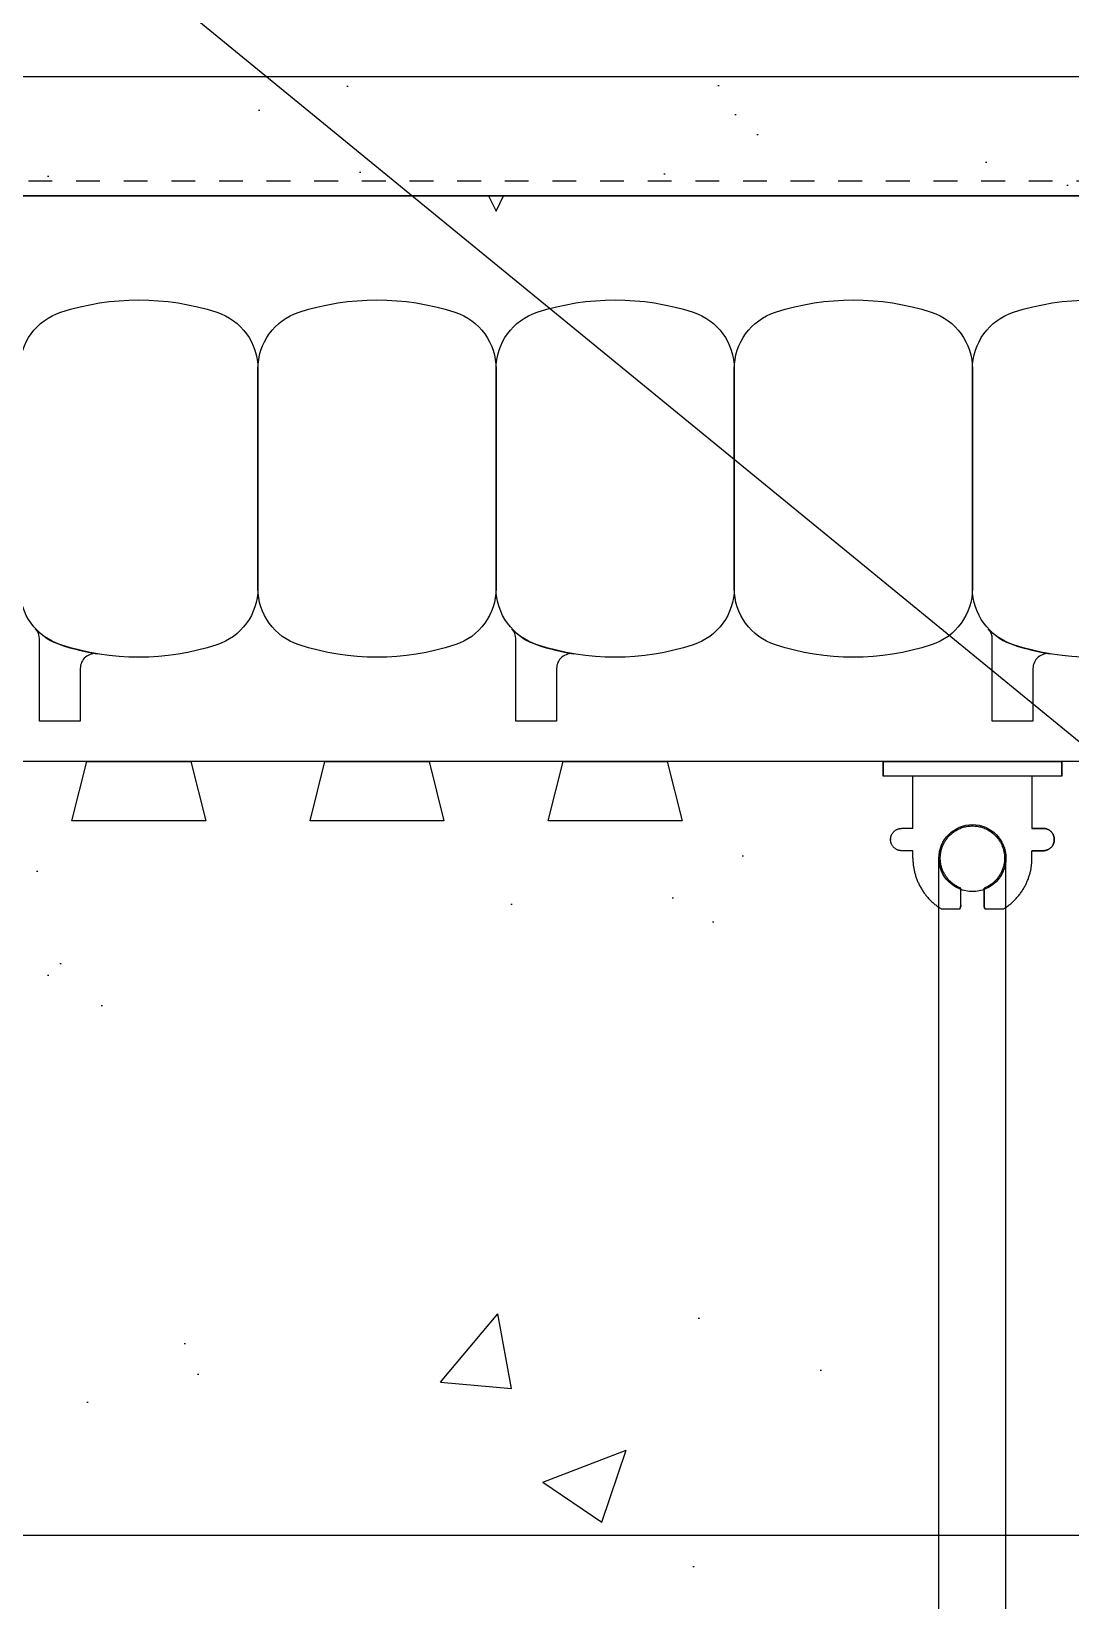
# Model space of a CAD drawing. Header units: inches. Extents: x 2872 to 2928.1, y 452.5 to 518.4.
# Drawn here: x 2899.05 to 2903.41, y 503.17 to 509.76 of the extents above; entities that cross this region are included whole.
import ezdxf

# ---------------------------------------------------------------- set-up
doc = ezdxf.new("R2010")
doc.units = ezdxf.units.IN
doc.header["$LTSCALE"] = 0.5
doc.header["$MEASUREMENT"] = 0
doc.linetypes.add('DASHED2', pattern=[0.375, 0.25, -0.125])
doc.layers.get('0').update_dxf_attribs({"linetype": 'CONTINUOUS'})
for name, color, linetype in [('HATCH', 12, 'CONTINUOUS'), ('line25', 2, 'CONTINUOUS'), ('LINE3', 3, 'CONTINUOUS'), ('LINE50', 5, 'CONTINUOUS'), ('LINE9', 9, 'CONTINUOUS'), ('TEXT', 4, 'CONTINUOUS')]:
    doc.layers.add(name, color=color, linetype=linetype)
doc.styles.add('DIM', font='romans.shx', dxfattribs={"width": 0.7})
doc.dimstyles.new('ext_12', dxfattribs={"dimscale": 12, "dimtxt": 0.09375, "dimasz": 0.09375, "dimexe": 0.09375, "dimexo": 0.0625, "dimgap": 0.0625, "dimtad": 1, "dimdec": 1, "dimzin": 3, "dimdsep": 46, "dimlunit": 4, "dimtxsty": 'DIM', "dimcen": 0.09, "dimdle": 0.09375, "dimclrt": 4, "dimadec": 0, "dimazin": 0, "dimtfac": 1, "dimtdec": 1, "dimtmove": 2, "dimatfit": 3, "dimfxl": 0, "dimfrac": 2, "dimtolj": 1, "dimtzin": 0, "dimarcsym": 0})

# ---------------------------------------------------------------- blocks, each defined once
blk = doc.blocks.new('WEB_6_CENTRE_TOP')
for p, q in [((5.688000016345484, 0.140625), (4.440892098500626e-16, 0.140625)), ((5.688000016345484, -0.140625), (4.440892098500626e-16, -0.140625))]:
    blk.add_line(p, q)
for centre in [(4.440892098500626e-16, 0), (5.688000016345484, 0)]:
    blk.add_circle(centre, 0.140625)
blk = doc.blocks.new('Connector')
blk.add_point((0.2709174698770802, 1.661931555041463e-06))
at = {"layer": 'LINE9'}
for p, q in [((-3.258168725484012e-05, 0.3749992150000656), (3.258168725484012e-05, -0.3749992150000656)), ((0.06241786328238064, -0.3749992148524877), (0.06241786328238064, 0.3749992443783929)), ((0.2812174256824029, 0.2499994843784696), (0.06241786620012491, 0.2499994843784696))]:
    blk.add_line(p, q, dxfattribs=at)
for points, weights in [([(0.007417973282404233, 0.3749992443784497), (0.003675450510719713, 0.3749992443784497), (-3.25743263793754e-05, 0.3749992443784497)], [1, 0.9725870691378072, 0.9503054881147847]), ([(0.3272173336824018, 0.3434992873784556), (0.3081635517900478, 0.3434992873783988), (0.2812174256824314, 0.3165531612708667), (0.2812174256824029, 0.2974993793784568)], [1, 0.85355339, 0.85355339, 1]), ([(0.3280923319323996, 0.3434992873784556), (0.3272173336824302, 0.3434992873784556), (0.3272173336824018, 0.3434992873784556)], [1, 0.70710678, 1]), ([(0.3749672381823963, 0.2974993793784568), (0.3749672381823964, 0.3165531612708667), (0.3480211220747584, 0.3434992873783988), (0.3289673301823974, 0.3434992873784556)], [1, 0.85355339, 0.85355339, 1]), ([(0.4059171863186535, 0.2499994812478752), (0.5456119710193006, 0.2499994818511543), (0.6188283582062053, 0.1310289191654936)], [0.9584044154091053, 0.794674173519109, 0.86465157111261]), ([(0.6188283615153448, 0.05237709487580038), (0.6117085634233241, 0.04899987637845172), (0.6038283904591744, 0.04899987637845173)], [0.8361502417800951, 0.892081430621068, 1]), ([(0.6038283904591744, -0.0489998776216619), (0.6117085625107617, -0.048999877621605), (0.6188283599457839, -0.05237709537464598)], [1, 0.892081441770365, 0.8361502533368361]), ([(0.6188283613946357, -0.131028911892309), (0.5456119750629149, -0.2499994738277503), (0.4059171864701652, -0.2499994726211348)], [0.8646515744283529, 0.7946741696858824, 0.9584044151948177]), ([(0.2812174256824029, -0.2974993806216669), (0.2812174256824314, -0.3165531625140199), (0.3081635517900478, -0.3434992886216657), (0.3272173336824018, -0.3434992886216657)], [1, 0.85355339, 0.85355339, 1]), ([(0.3272173336824018, -0.3434992886216657), (0.2812174256824029, -0.3434992886216657), (0.2812174256824029, -0.2974993806216669)], [1, 0.70710678, 1]), ([(0.3289673301823974, -0.3434992886216657), (0.3480211120747487, -0.3434992886216657), (0.3749672381823964, -0.3165531625140199), (0.3749672381823963, -0.2974993806216669)], [1, 0.85355339, 0.85355339, 1]), ([(0.3749672381823963, -0.2974993806216669), (0.3749672381823963, -0.3434992886216657), (0.3289673301823974, -0.3434992886216657)], [1, 0.70710678, 1]), ([(-3.257432646819325e-05, -0.3749992256215302), (0.003675450510687739, -0.374999225621644), (0.007417973282404233, -0.374999225621644)], [0.9503054881146419, 0.9725870691377194, 1])]:
    blk.add_rational_spline(points, weights, degree=2, dxfattribs=at)
for points, degree in [([(-3.257431322012394e-05, 0.3749992150000656), (0.002445673934634129, 0.3749992149990992), (0.004938010751889266, 0.3749992149986445), (0.007417973282404233, 0.3749992149986445)], 3), ([(0.007417973282404233, 0.3749992149986445), (0.02144967107233597, 0.3749992149986445), (0.05068376975444622, 0.3749992150304199), (0.06241786328238064, 0.3749992151096597), (0.06241786328238064, 0.3749992151476311)], 3), ([(0.3272173336824018, 0.3434992873784556), (0.3272173336824018, 0.3434992873784556), (0.3276798538016727, 0.3434992873784556), (0.3280923319323996, 0.3434992873784556)], 3), ([(0.3280923319323996, 0.3434992873784556), (0.3285048100631265, 0.3434992873784556), (0.3289673301823974, 0.3434992873784556), (0.3289673301823974, 0.3434992873784556)], 3), ([(0.2812174256824029, 0.2499994843784696), (0.2812174256824029, 0.2974993793784568)], 1), ([(0.3749672381823963, 0.2499994843784127), (0.3749672381823963, 0.2974993793784568)], 1), ([(0.4059171862823838, 0.2499994843784127), (0.3749672381824247, 0.2499994843784127)], 1), ([(0.6188283604591653, 0.1310289223200191), (0.6188283604591653, 0.05237707962402895)], 1), ([(0.6038283904591744, 0.04899987637845173), (0.5317104146954286, 0.04899987637845173)], 1), ([(0.6038283904591744, 0.04899987511755102), (0.6089535437752751, 0.04899987429752786), (0.6141977466683137, 0.05018059706043845), (0.6188283630154707, 0.05237709171308937)], 3), ([(0.6038283904591744, -0.04899987608649169), (0.579789061094008, -0.0489998776216619), (0.5557497317288416, -0.0489998776216619), (0.5317104023636752, -0.04899988870317272)], 3), ([(0.5317104146954286, -0.0489998776216619), (0.6038283904591744, -0.0489998776216619)], 1), ([(0.6188283630154707, -0.05237709086724705), (0.6141977462140495, -0.05018059748231805), (0.6089535436424036, -0.04899987508798019), (0.6038283904591744, -0.04899987608649169)], 3), ([(0.6188283604591653, -0.05237709086724705), (0.6188283604591653, -0.1310289135632782)], 1), ([(0.06241786328238064, -0.2499994756216148), (0.2812174256824029, -0.249999475621615)], 1), ([(0.2812174256824029, -0.2974993806216669), (0.2812174256824029, -0.249999475621615)], 1), ([(0.2812174256824029, -0.249999475621615), (0.2812174256824029, -0.2974993806216669)], 1), ([(0.3749672381823963, -0.2499994756216717), (0.3749672381823963, -0.2974993806216669)], 1), ([(0.3749672381823963, -0.2974993806216669), (0.3749672381823963, -0.2499994756216717)], 1), ([(0.4059171862823838, -0.2499994756216717), (0.3749672381750919, -0.2499994756216717)], 1), ([(0.007417973282404233, -0.3749992150014743), (0.004938010753196664, -0.3749992150014743), (0.002445673934946768, -0.3749992150010196), (-3.257431313485881e-05, -0.3749992150000532)], 3), ([(0.06241786328238064, -0.3749992148524877), (0.06241786328238064, -0.3749992148905159), (0.05068376975444622, -0.3749992149696988), (0.02144967107233597, -0.3749992150014743), (0.007417973282404233, -0.3749992150014743)], 3), ([(0.3280923319323996, -0.3434992886216657), (0.3276798538016443, -0.3434992886216657), (0.3272173336824018, -0.3434992886216657), (0.3272173336824018, -0.3434992886216657)], 3), ([(0.3289673301823974, -0.3434992886216657), (0.3289673301823974, -0.3434992886216657), (0.3285048100631265, -0.3434992886216657), (0.3280923319323996, -0.3434992886216657)], 3)]:
    blk.add_open_spline(points, degree=degree, dxfattribs=at)
for points, weights, knots in [([(0.06241786730985413, 0.3749992443783931), (0.06241786854196008, 0.3749992443784498), (0.04630877539782219, 0.3749992443784497), (0.03019967615492369, 0.3749992443785634), (0.007417973835350365, 0.3749992443785634)], [0.8687188585685339, 0.861102746415096, 1, 0.8611027342883395, 0.8687188598984209], [0, 0, 0, 0.4999999781731538, 0.4999999781731538, 1, 1, 1]), ([(0.5317104048302843, 0.04899987390064713), (0.4716783751912068, 0.2031150203294549), (0.332712202692651, 0.1134281874892683), (0.1569597641982092, 4.346083437578585e-09), (0.3327122026926226, -0.1134281887647656), (0.4716783699598199, -0.2031150182285097), (0.5317104030229416, -0.04899987134177148)], [0.899508922285991, 0.5997182152975012, 1, 0.54226024, 1, 0.5997182243345061, 0.8995089087494773], [0, 0, 0, 0.3181123135056626, 0.3181123135056626, 0.6818876936762344, 0.6818876936762344, 1, 1, 1]), ([(0.007417973035650509, -0.374999225621758), (0.03019967149134928, -0.374999225621644), (0.04630876560347374, -0.374999225621644), (0.06241785921338838, -0.3749992256216439), (0.0624178606516388, -0.3749992256217576)], [0.8687188593189243, 0.8611027395725566, 1, 0.8611027429575047, 0.8687188589477123], [0, 0, 0, 0.5000000060925393, 0.5000000060925393, 1, 1, 1])]:
    blk.add_rational_spline(points, weights, degree=2, knots=knots, dxfattribs=at)
for points, knots in [([(0.4059171862823838, 0.2499994781284788), (0.4059171862823838, 0.2499994777493332), (0.4059171862823838, 0.2499994773701876), (0.4059171862823838, 0.249999476991042), (0.4059171862823838, 0.249999476991042), (0.4059171862823838, 0.2499994781284788), (0.4059171862823838, 0.2499994781284788)], [0, 0, 0, 0, 1, 1, 1, 1.000000001137437, 1.000000001137437, 1.000000001137437, 1.000000001137437]), ([(0.4059171862943742, 0.249999479746242), (0.4059171862943742, 0.249999480246919), (0.4059171862943742, 0.249999480747596), (0.4059171862943742, 0.249999481248273), (0.4059171862943742, 0.249999481248273), (0.4059171862943742, 0.249999479746242), (0.4059171862943742, 0.249999479746242)], [0, 0, 0, 0, 1, 1, 1, 1.000000001502031, 1.000000001502031, 1.000000001502031, 1.000000001502031]), ([(0.4059171862823838, 0.2499994713335302), (0.4059171862823838, 0.249999470863473), (0.4059171862823838, 0.2499994703934158), (0.4059171862823838, 0.2499994699233586), (0.4059171862823838, 0.2499994699233587), (0.4059171862823838, 0.2499994713335302), (0.4059171862823838, 0.2499994713335302)], [0, 0, 0, 0, 1, 1, 1, 1.000000001410172, 1.000000001410172, 1.000000001410172, 1.000000001410172]), ([(0.4059171862943758, 0.2499994704144855), (0.4059171862943758, 0.249999471035102), (0.4059171862943758, 0.2499994716557185), (0.4059171862943758, 0.249999472276335), (0.4059171862943758, 0.249999472276335), (0.4059171862943758, 0.2499994704144855), (0.4059171862943758, 0.2499994704144855)], [0, 0, 0, 0, 1, 1, 1, 1.00000000186185, 1.00000000186185, 1.00000000186185, 1.00000000186185]), ([(0.4059171862823838, 0.2499994642658469), (0.4059171862823838, 0.2499994638867392), (0.4059171862823838, 0.2499994635076314), (0.4059171862823838, 0.2499994631285237), (0.4059171862823838, 0.2499994631285238), (0.4059171862823838, 0.2499994642658469), (0.4059171862823838, 0.2499994642658469)], [0, 0, 0, 0, 1, 1, 1, 1.000000001137323, 1.000000001137323, 1.000000001137323, 1.000000001137323]), ([(0.4059171862944932, 0.2499994614427751), (0.4059171862944932, 0.2499994619433193), (0.4059171862944932, 0.2499994624438635), (0.4059171862944932, 0.2499994629444077), (0.4059171862944932, 0.2499994629444077), (0.4059171862944932, 0.2499994614427751), (0.4059171862944932, 0.2499994614427751)], [0, 0, 0, 0, 1, 1, 1, 1.000000001501633, 1.000000001501633, 1.000000001501633, 1.000000001501633]), ([(0.4059171869207354, 0.2499994597462267), (0.4059171869207354, 0.2499994602468277), (0.4059171869207354, 0.2499994607474287), (0.4059171869207354, 0.2499994612480297), (0.4059171869207354, 0.2499994612480298), (0.4059171869207354, 0.2499994597462267), (0.4059171869207354, 0.2499994597462267)], [0, 0, 0, 0, 1, 1, 1, 1.000000001501803, 1.000000001501803, 1.000000001501803, 1.000000001501803]), ([(0.4059171862823838, 0.2499994498485369), (0.4059171862823838, 0.2499994495351781), (0.4059171862823838, 0.2499994492218193), (0.4059171862823838, 0.2499994489084605), (0.4059171862823838, 0.2499994489084604), (0.4059171862823838, 0.2499994498485369), (0.4059171862823838, 0.2499994498485369)], [0, 0, 0, 0, 1, 1, 1, 1.000000000940076, 1.000000000940076, 1.000000000940076, 1.000000000940076]), ([(0.4059171862823838, 0.2499994543785026), (0.4059171862823838, 0.2499994541257389), (0.4059171862823838, 0.2499994538729752), (0.4059171862823838, 0.2499994536202115), (0.4059171862823838, 0.2499994536202114), (0.4059171862823838, 0.2499994543785026), (0.4059171862823838, 0.2499994543785026)], [0, 0, 0, 0, 1, 1, 1, 1.000000000758291, 1.000000000758291, 1.000000000758291, 1.000000000758291]), ([(0.4059171862823838, 0.2499994451367859), (0.4059171862823838, 0.2499994448840222), (0.4059171862823838, 0.2499994446312585), (0.4059171862823838, 0.2499994443784948), (0.4059171862823838, 0.2499994443784947), (0.4059171862823838, 0.2499994451367859), (0.4059171862823838, 0.2499994451367859)], [0, 0, 0, 0, 1, 1, 1, 1.000000000758291, 1.000000000758291, 1.000000000758291, 1.000000000758291]), ([(0.4059171869207906, 0.2499994504141859), (0.4059171869207728, 0.249999451034878), (0.4059171869207551, 0.2499994516555702), (0.4059171869207373, 0.2499994522762624), (0.4059171869207372, 0.2499994522762625), (0.4059171869207906, 0.2499994504141859), (0.4059171869207906, 0.2499994504141859)], [0, 0, 0, 0, 1, 1, 1, 1.000000001862076, 1.000000001862076, 1.000000001862076, 1.000000001862076]), ([(0.4059171869023155, 0.249999440436631), (0.4059171869023827, 0.249999440716566), (0.4059171869024499, 0.249999440996501), (0.405917186902517, 0.249999441276436), (0.4059171869025171, 0.249999441276436), (0.4059171869023155, 0.249999440436631), (0.4059171869023155, 0.249999440436631)], [0, 0, 0, 0, 1, 1, 1, 1.000000000839805, 1.000000000839805, 1.000000000839805, 1.000000000839805]), ([(0.4059171869023155, 0.2499994352179503), (0.4059171869023155, 0.2499994355650362), (0.4059171869023155, 0.2499994359121221), (0.4059171869023155, 0.249999436259208), (0.4059171869023155, 0.249999436259208), (0.4059171869023155, 0.2499994352179503), (0.4059171869023155, 0.2499994352179503)], [0, 0, 0, 0, 1, 1, 1, 1.000000001041258, 1.000000001041258, 1.000000001041258, 1.000000001041258]), ([(0.4059171869207354, 0.2499994414427026), (0.4059171869207354, 0.2499994419432847), (0.4059171869207354, 0.2499994424438668), (0.4059171869207354, 0.2499994429444489), (0.4059171869207354, 0.2499994429444489), (0.4059171869207354, 0.2499994414427026), (0.4059171869207354, 0.2499994414427026)], [0, 0, 0, 0, 1, 1, 1, 1.000000001501746, 1.000000001501746, 1.000000001501746, 1.000000001501746]), ([(0.4059171862823838, 0.2499994298485779), (0.4059171862823838, 0.2499994295352191), (0.4059171862823838, 0.2499994292218603), (0.4059171862823838, 0.2499994289085015), (0.4059171862823838, 0.2499994289085014), (0.4059171862823838, 0.2499994298485779), (0.4059171862823838, 0.2499994298485779)], [0, 0, 0, 0, 1, 1, 1, 1.000000000940076, 1.000000000940076, 1.000000000940076, 1.000000000940076]), ([(0.4059171862823838, 0.24999942513677), (0.4059171862823838, 0.2499994248840442), (0.4059171862823838, 0.2499994246313184), (0.4059171862823838, 0.2499994243785925), (0.4059171862823838, 0.2499994243785925), (0.4059171862823838, 0.24999942513677), (0.4059171862823838, 0.24999942513677)], [0, 0, 0, 0, 1, 1, 1, 1.000000000758178, 1.000000000758178, 1.000000000758178, 1.000000000758178]), ([(0.4059171862823838, 0.2499994343784868), (0.4059171862823838, 0.2499994341257609), (0.4059171862823838, 0.2499994338730351), (0.4059171862823838, 0.2499994336203092), (0.4059171862823838, 0.2499994336203092), (0.4059171862823838, 0.2499994343784868), (0.4059171862823838, 0.2499994343784868)], [0, 0, 0, 0, 1, 1, 1, 1.000000000758178, 1.000000000758178, 1.000000000758178, 1.000000000758178]), ([(0.4059171869023155, 0.2499994302006659), (0.4059171869023155, 0.2499994304806766), (0.4059171869023155, 0.2499994307606873), (0.4059171869023155, 0.2499994310406979), (0.4059171869023155, 0.2499994310406979), (0.4059171869023155, 0.2499994302006659), (0.4059171869023155, 0.2499994302006659)], [0, 0, 0, 0, 1, 1, 1, 1.000000000840032, 1.000000000840032, 1.000000000840032, 1.000000000840032]), ([(0.4059171862823838, 0.2499994190031378), (0.4059171862823838, 0.2499994182290819), (0.4059171862823838, 0.2499994174550262), (0.4059171862823838, 0.2499994166809704), (0.4059171862823838, 0.2499994166809704), (0.4059171862823838, 0.2499994190031378), (0.4059171862823838, 0.2499994190031378)], [0, 0, 0, 0, 1, 1, 1, 1.000000002322167, 1.000000002322167, 1.000000002322167, 1.000000002322167]), ([(0.4059171869023466, 0.2499994200135868), (0.4059171869023277, 0.2499994202647587), (0.4059171869023088, 0.2499994205159306), (0.4059171869022898, 0.2499994207671025), (0.4059171869022897, 0.2499994207671026), (0.4059171869023466, 0.2499994200135868), (0.4059171869023466, 0.2499994200135868)], [0, 0, 0, 0, 1, 1, 1, 1.000000000753516, 1.000000000753516, 1.000000000753516, 1.000000000753516]), ([(0.4059171869023483, 0.2499994158456562), (0.4059171869023667, 0.2499994161569498), (0.405917186902385, 0.2499994164682434), (0.4059171869024033, 0.2499994167795369), (0.4059171869024034, 0.2499994167795369), (0.4059171869023483, 0.2499994158456562), (0.4059171869023483, 0.2499994158456562)], [0, 0, 0, 0, 1, 1, 1, 1.000000000933881, 1.000000000933881, 1.000000000933881, 1.000000000933881]), ([(0.4059171862823838, 0.2499994138336836), (0.4059171862823838, 0.2499994133636264), (0.4059171862823838, 0.2499994128935692), (0.4059171862823838, 0.249999412423512), (0.4059171862823838, 0.249999412423512), (0.4059171862823838, 0.2499994138336836), (0.4059171862823838, 0.2499994138336836)], [0, 0, 0, 0, 1, 1, 1, 1.000000001410172, 1.000000001410172, 1.000000001410172, 1.000000001410172]), ([(0.4059171862823838, 0.2499994096882067), (0.4059171862823838, 0.2499994089141509), (0.4059171862823838, 0.2499994081400951), (0.4059171862823838, 0.2499994073660393), (0.4059171862823838, 0.2499994073660394), (0.4059171862823838, 0.2499994096882067), (0.4059171862823838, 0.2499994096882067)], [0, 0, 0, 0, 1, 1, 1, 1.000000002322167, 1.000000002322167, 1.000000002322167, 1.000000002322167]), ([(0.4059171869024603, 0.2499994118581473), (0.4059171869024603, 0.2499994121092815), (0.4059171869024603, 0.2499994123604158), (0.4059171869024603, 0.24999941261155), (0.4059171869024603, 0.24999941261155), (0.4059171869024603, 0.2499994118581473), (0.4059171869024603, 0.2499994118581473)], [0, 0, 0, 0, 1, 1, 1, 1.000000000753403, 1.000000000753403, 1.000000000753403, 1.000000000753403]), ([(0.6188283582062333, 0.1310289191656072), (0.6188283582062333, 0.131028914734928), (0.6188283582062333, 0.1310289103042488), (0.6188283582062333, 0.1310289058735695), (0.6188283582062333, 0.1310289058735696), (0.6188283582062333, 0.1310289191656072), (0.6188283582062333, 0.1310289191656072)], [0, 0, 0, 0, 1, 1, 1, 1.000000013292038, 1.000000013292038, 1.000000013292038, 1.000000013292038]), ([(0.6188283575188258, 0.1310289002827351), (0.6188283575187972, 0.131028895852018), (0.6188283575187684, 0.1310288914213008), (0.6188283575187397, 0.1310288869905837), (0.6188283575187397, 0.1310288869905837), (0.6188283575188258, 0.1310289002827351), (0.6188283575188258, 0.1310289002827351)], [0, 0, 0, 0, 1, 1, 1, 1.000000013292151, 1.000000013292151, 1.000000013292151, 1.000000013292151]), ([(0.6188283574903464, 0.1310288803306951), (0.6188283574903464, 0.1310288760772916), (0.6188283574903464, 0.131028871823888), (0.6188283574903464, 0.1310288675704844), (0.6188283574903464, 0.1310288675704844), (0.6188283574903464, 0.1310288803306951), (0.6188283574903464, 0.1310288803306951)], [0, 0, 0, 0, 1, 1, 1, 1.000000012760211, 1.000000012760211, 1.000000012760211, 1.000000012760211]), ([(0.6188283575901625, 0.1310288596646449), (0.6188283575901625, 0.1310288566949931), (0.6188283575901625, 0.1310288537253413), (0.6188283575901625, 0.1310288507556896), (0.6188283575901625, 0.1310288507556895), (0.6188283575901625, 0.1310288596646449), (0.6188283575901625, 0.1310288596646449)], [0, 0, 0, 0, 1, 1, 1, 1.000000008908955, 1.000000008908955, 1.000000008908955, 1.000000008908955]), ([(0.531710395023997, 0.0489999167595049), (0.531710395023997, 0.04899991933610339), (0.531710395023997, 0.04899992191270189), (0.531710395023997, 0.04899992448930039), (0.531710395023997, 0.04899992448930039), (0.531710395023997, 0.0489999167595049), (0.531710395023997, 0.0489999167595049)], [0, 0, 0, 0, 1, 1, 1, 1.000000007729795, 1.000000007729795, 1.000000007729795, 1.000000007729795]), ([(0.5317103995546741, 0.04899991800994644), (0.5317103995546741, 0.0489999212636827), (0.5317103995546741, 0.04899992451741893), (0.5317103995546741, 0.04899992777115518), (0.5317103995546741, 0.04899992777115517), (0.5317103995546741, 0.04899991800994644), (0.5317103995546741, 0.04899991800994644)], [0, 0, 0, 0, 1, 1, 1, 1.000000009761209, 1.000000009761209, 1.000000009761209, 1.000000009761209]), ([(0.5317103976323132, 0.04899991721720811), (0.5317103976323132, 0.04899992052896254), (0.5317103976323132, 0.04899992384071696), (0.5317103976323132, 0.04899992715247139), (0.5317103976323132, 0.04899992715247137), (0.5317103976323132, 0.04899991721720811), (0.5317103976323132, 0.04899991721720811)], [0, 0, 0, 0, 1, 1, 1, 1.000000009935263, 1.000000009935263, 1.000000009935263, 1.000000009935263]), ([(0.5317104041095337, 0.04899991730901024), (0.5317104041095337, 0.04899992056278436), (0.5317104041095337, 0.0489999238165585), (0.5317104041095337, 0.04899992707033263), (0.5317104041095337, 0.04899992707033263), (0.5317104041095337, 0.04899991730901024), (0.5317104041095337, 0.04899991730901024)], [0, 0, 0, 0, 1, 1, 1, 1.000000009761322, 1.000000009761322, 1.000000009761322, 1.000000009761322]), ([(0.5317103998444601, 0.04899984198357901), (0.5317103998444601, 0.04899984485705174), (0.5317103998444601, 0.04899984773052446), (0.5317103998444601, 0.04899985060399718), (0.5317103998444601, 0.04899985060399716), (0.5317103998444601, 0.04899984198357901), (0.5317103998444601, 0.04899984198357901)], [0, 0, 0, 0, 1, 1, 1, 1.000000008620418, 1.000000008620418, 1.000000008620418, 1.000000008620418]), ([(0.5317104146954286, 0.04899987637845173), (0.5317104146954286, 0.04899987304511576), (0.5317104146954286, 0.04899986971177979), (0.5317104146954286, 0.04899986637844381), (0.5317104146954286, 0.0489998663784438), (0.5317104146954286, 0.04899987637845173), (0.5317104146954286, 0.04899987637845173)], [0, 0, 0, 0, 1, 1, 1, 1.000000010000008, 1.000000010000008, 1.000000010000008, 1.000000010000008]), ([(0.5317104052942073, 0.04899986408890453), (0.5317104052942073, 0.04899986696239621), (0.5317104052942073, 0.04899986983588789), (0.5317104052942073, 0.04899987270937956), (0.5317104052942073, 0.04899987270937955), (0.5317104052942073, 0.04899986408890453), (0.5317104052942073, 0.04899986408890453)], [0, 0, 0, 0, 1, 1, 1, 1.000000008620475, 1.000000008620475, 1.000000008620475, 1.000000008620475]), ([(0.5317104146954286, 0.04899985637849271), (0.5317104146954286, 0.04899985304515674), (0.5317104146954286, 0.04899984971182077), (0.5317104146954286, 0.04899984637848479), (0.5317104146954286, 0.04899984637848478), (0.5317104146954286, 0.04899985637849271), (0.5317104146954286, 0.04899985637849271)], [0, 0, 0, 0, 1, 1, 1, 1.000000010000008, 1.000000010000008, 1.000000010000008, 1.000000010000008]), ([(0.5317104146954286, 0.04899983637853369), (0.5317104146954286, 0.04899983304519772), (0.5317104146954286, 0.04899982971186174), (0.5317104146954286, 0.04899982637852577), (0.5317104146954286, 0.04899982637852576), (0.5317104146954286, 0.04899983637853369), (0.5317104146954286, 0.04899983637853369)], [0, 0, 0, 0, 1, 1, 1, 1.000000010000008, 1.000000010000008, 1.000000010000008, 1.000000010000008]), ([(0.5317104146954286, 0.04899981586203852), (0.5317104146954286, 0.04899981287305998), (0.5317104146954286, 0.04899980988408144), (0.5317104146954286, 0.04899980689510289), (0.5317104146954286, 0.04899980689510288), (0.5317104146954286, 0.04899981586203852), (0.5317104146954286, 0.04899981586203852)], [0, 0, 0, 0, 1, 1, 1, 1.000000008966936, 1.000000008966936, 1.000000008966936, 1.000000008966936]), ([(0.6038283904591744, 0.04899987637845173), (0.6038283904591744, 0.04899987304511576), (0.6038283904591744, 0.04899986971177979), (0.6038283904591744, 0.04899986637844381), (0.6038283904591744, 0.0489998663784438), (0.6038283904591744, 0.04899987637845173), (0.6038283904591744, 0.04899987637845173)], [0, 0, 0, 0, 1, 1, 1, 1.000000010000008, 1.000000010000008, 1.000000010000008, 1.000000010000008]), ([(0.6038283904591744, 0.04899985637849271), (0.6038283904591744, 0.04899985304515674), (0.6038283904591744, 0.04899984971182077), (0.6038283904591744, 0.04899984637848479), (0.6038283904591744, 0.04899984637848478), (0.6038283904591744, 0.04899985637849271), (0.6038283904591744, 0.04899985637849271)], [0, 0, 0, 0, 1, 1, 1, 1.000000010000008, 1.000000010000008, 1.000000010000008, 1.000000010000008]), ([(0.6038283904591744, 0.04899983637853369), (0.6038283904591744, 0.04899983304519772), (0.6038283904591744, 0.04899982971186174), (0.6038283904591744, 0.04899982637852577), (0.6038283904591744, 0.04899982637852576), (0.6038283904591744, 0.04899983637853369), (0.6038283904591744, 0.04899983637853369)], [0, 0, 0, 0, 1, 1, 1, 1.000000010000008, 1.000000010000008, 1.000000010000008, 1.000000010000008]), ([(0.6038283904591744, 0.04899981586203852), (0.6038283904591744, 0.04899981287305998), (0.6038283904591744, 0.04899980988408144), (0.6038283904591744, 0.04899980689510289), (0.6038283904591744, 0.04899980689510288), (0.6038283904591744, 0.04899981586203852), (0.6038283904591744, 0.04899981586203852)], [0, 0, 0, 0, 1, 1, 1, 1.000000008966936, 1.000000008966936, 1.000000008966936, 1.000000008966936]), ([(0.5317104146954286, -0.04899976710537955), (0.5317104146954286, -0.04899976411640102), (0.5317104146954286, -0.04899976112742247), (0.5317104146954286, -0.04899975813844393), (0.5317104146954286, -0.04899975813844391), (0.5317104146954286, -0.04899976710537955), (0.5317104146954286, -0.04899976710537955)], [0, 0, 0, 0, 1, 1, 1, 1.000000008966936, 1.000000008966936, 1.000000008966936, 1.000000008966936]), ([(0.5317104146954286, -0.04899978762181788), (0.5317104146954286, -0.04899978428850084), (0.5317104146954286, -0.04899978095518381), (0.5317104146954286, -0.04899977762186677), (0.5317104146954286, -0.04899977762186679), (0.5317104146954286, -0.04899978762181788), (0.5317104146954286, -0.04899978762181788)], [0, 0, 0, 0, 1, 1, 1, 1.000000009999951, 1.000000009999951, 1.000000009999951, 1.000000009999951]), ([(0.5317104146954286, -0.04899980762183374), (0.5317104146954286, -0.04899980428849778), (0.5317104146954286, -0.0489998009551618), (0.5317104146954286, -0.04899979762182582), (0.5317104146954286, -0.04899979762182581), (0.5317104146954286, -0.04899980762183374), (0.5317104146954286, -0.04899980762183374)], [0, 0, 0, 0, 1, 1, 1, 1.000000010000008, 1.000000010000008, 1.000000010000008, 1.000000010000008]), ([(0.5317104146954286, -0.04899982762179277), (0.5317104146954286, -0.0489998242884568), (0.5317104146954286, -0.04899982095512082), (0.5317104146954286, -0.04899981762178485), (0.5317104146954286, -0.04899981762178483), (0.5317104146954286, -0.04899982762179277), (0.5317104146954286, -0.04899982762179277)], [0, 0, 0, 0, 1, 1, 1, 1.000000010000008, 1.000000010000008, 1.000000010000008, 1.000000010000008]), ([(0.6038283904591744, -0.04899975813844391), (0.6038283904591744, -0.04899976112742245), (0.6038283904591744, -0.04899976411640099), (0.6038283904591744, -0.04899976710537954), (0.6038283904591744, -0.04899976710537955), (0.6038283904591744, -0.04899975813844391), (0.6038283904591744, -0.04899975813844391)], [0, 0, 0, 0, 1, 1, 1, 1.000000008966936, 1.000000008966936, 1.000000008966936, 1.000000008966936]), ([(0.6038283904591744, -0.04899976710537955), (0.6038283904591744, -0.04899976411640102), (0.6038283904591744, -0.04899976112742247), (0.6038283904591744, -0.04899975813844393), (0.6038283904591744, -0.04899975813844391), (0.6038283904591744, -0.04899976710537955), (0.6038283904591744, -0.04899976710537955)], [0, 0, 0, 0, 1, 1, 1, 1.000000008966936, 1.000000008966936, 1.000000008966936, 1.000000008966936]), ([(0.6038283904591744, -0.04899977762186679), (0.6038283904591744, -0.04899978095518383), (0.6038283904591744, -0.04899978428850086), (0.6038283904591744, -0.04899978762181789), (0.6038283904591744, -0.04899978762181788), (0.6038283904591744, -0.04899977762186679), (0.6038283904591744, -0.04899977762186679)], [0, 0, 0, 0, 1, 1, 1, 1.000000009999951, 1.000000009999951, 1.000000009999951, 1.000000009999951]), ([(0.6038283904591744, -0.04899978762181788), (0.6038283904591744, -0.04899978428850084), (0.6038283904591744, -0.04899978095518381), (0.6038283904591744, -0.04899977762186677), (0.6038283904591744, -0.04899977762186679), (0.6038283904591744, -0.04899978762181788), (0.6038283904591744, -0.04899978762181788)], [0, 0, 0, 0, 1, 1, 1, 1.000000009999951, 1.000000009999951, 1.000000009999951, 1.000000009999951]), ([(0.6038283904591744, -0.04899979762182581), (0.6038283904591744, -0.04899980095516178), (0.6038283904591744, -0.04899980428849775), (0.6038283904591744, -0.04899980762183373), (0.6038283904591744, -0.04899980762183374), (0.6038283904591744, -0.04899979762182581), (0.6038283904591744, -0.04899979762182581)], [0, 0, 0, 0, 1, 1, 1, 1.000000010000008, 1.000000010000008, 1.000000010000008, 1.000000010000008]), ([(0.6038283904591744, -0.04899980762183374), (0.6038283904591744, -0.04899980428849778), (0.6038283904591744, -0.0489998009551618), (0.6038283904591744, -0.04899979762182582), (0.6038283904591744, -0.04899979762182581), (0.6038283904591744, -0.04899980762183374), (0.6038283904591744, -0.04899980762183374)], [0, 0, 0, 0, 1, 1, 1, 1.000000010000008, 1.000000010000008, 1.000000010000008, 1.000000010000008]), ([(0.6038283904591744, -0.04899981762178483), (0.6038283904591744, -0.0489998209551208), (0.6038283904591744, -0.04899982428845678), (0.6038283904591744, -0.04899982762179275), (0.6038283904591744, -0.04899982762179277), (0.6038283904591744, -0.04899981762178483), (0.6038283904591744, -0.04899981762178483)], [0, 0, 0, 0, 1, 1, 1, 1.000000010000008, 1.000000010000008, 1.000000010000008, 1.000000010000008]), ([(0.6038283904591744, -0.04899982762179277), (0.6038283904591744, -0.0489998242884568), (0.6038283904591744, -0.04899982095512082), (0.6038283904591744, -0.04899981762178485), (0.6038283904591744, -0.04899981762178483), (0.6038283904591744, -0.04899982762179277), (0.6038283904591744, -0.04899982762179277)], [0, 0, 0, 0, 1, 1, 1, 1.000000010000008, 1.000000010000008, 1.000000010000008, 1.000000010000008]), ([(0.6188283579685141, -0.1310288102930538), (0.6188283579685141, -0.131028807323421), (0.6188283579685141, -0.1310288043537881), (0.6188283579685141, -0.1310288013841553), (0.6188283579685141, -0.1310288013841552), (0.6188283579685141, -0.1310288102930538), (0.6188283579685141, -0.1310288102930538)], [0, 0, 0, 0, 1, 1, 1, 1.000000008908899, 1.000000008908899, 1.000000008908899, 1.000000008908899]), ([(0.6188283580889653, -0.1310288306013315), (0.6188283580889653, -0.131028826347928), (0.6188283580889653, -0.1310288220945244), (0.6188283580889653, -0.1310288178411209), (0.6188283580889653, -0.1310288178411209), (0.6188283580889653, -0.1310288306013315), (0.6188283580889653, -0.1310288306013315)], [0, 0, 0, 0, 1, 1, 1, 1.000000012760211, 1.000000012760211, 1.000000012760211, 1.000000012760211]), ([(0.6188283581260245, -0.1310288505392175), (0.6188283581260245, -0.1310288461085383), (0.6188283581260245, -0.131028841677859), (0.6188283581260245, -0.1310288372471798), (0.6188283581260245, -0.1310288372471798), (0.6188283581260245, -0.1310288505392175), (0.6188283581260245, -0.1310288505392175)], [0, 0, 0, 0, 1, 1, 1, 1.000000013292038, 1.000000013292038, 1.000000013292038, 1.000000013292038]), ([(0.6188283582309848, -0.1310288703686462), (0.6188283582309848, -0.131028865937967), (0.6188283582309848, -0.1310288615072877), (0.6188283582309848, -0.1310288570766085), (0.6188283582309848, -0.1310288570766085), (0.6188283582309848, -0.1310288703686462), (0.6188283582309848, -0.1310288703686462)], [0, 0, 0, 0, 1, 1, 1, 1.000000013292038, 1.000000013292038, 1.000000013292038, 1.000000013292038]), ([(0.4059171844434954, -0.2499994126858886), (0.4059171844434954, -0.2499994131864898), (0.4059171844434954, -0.249999413687091), (0.4059171844434954, -0.2499994141876921), (0.4059171844434954, -0.2499994141876921), (0.4059171844434954, -0.2499994126858886), (0.4059171844434954, -0.2499994126858886)], [0, 0, 0, 0, 1, 1, 1, 1.000000001501803, 1.000000001501803, 1.000000001501803, 1.000000001501803]), ([(0.4059171847819411, -0.2499994216576563), (0.405917184781943, -0.2499994222783107), (0.4059171847819448, -0.249999422898965), (0.4059171847819467, -0.2499994235196194), (0.4059171847819468, -0.2499994235196193), (0.4059171847819411, -0.2499994216576563), (0.4059171847819411, -0.2499994216576563)], [0, 0, 0, 0, 1, 1, 1, 1.000000001861963, 1.000000001861963, 1.000000001861963, 1.000000001861963]), ([(0.4059171850899226, -0.2499993631013747), (0.4059171850899226, -0.2499993633524899), (0.4059171850899226, -0.2499993636036052), (0.4059171850899226, -0.2499993638547204), (0.4059171850899226, -0.2499993638547204), (0.4059171850899226, -0.2499993631013747), (0.4059171850899226, -0.2499993631013747)], [0, 0, 0, 0, 1, 1, 1, 1.000000000753346, 1.000000000753346, 1.000000000753346, 1.000000000753346]), ([(0.4059171857033199, -0.2499993712568136), (0.4059171857033293, -0.2499993715080616), (0.4059171857033387, -0.2499993717593096), (0.4059171857033482, -0.2499993720105576), (0.4059171857033483, -0.2499993720105576), (0.4059171857033199, -0.2499993712568136), (0.4059171857033199, -0.2499993712568136)], [0, 0, 0, 0, 1, 1, 1, 1.000000000753744, 1.000000000753744, 1.000000000753744, 1.000000000753744]), ([(0.4059171853898016, -0.2499993670887124), (0.4059171853898396, -0.249999367400158), (0.4059171853898776, -0.2499993677116035), (0.4059171853899156, -0.249999368023049), (0.4059171853899156, -0.2499993680230489), (0.4059171853898016, -0.2499993670887124), (0.4059171853898016, -0.2499993670887124)], [0, 0, 0, 0, 1, 1, 1, 1.000000000934337, 1.000000000934337, 1.000000000934337, 1.000000000934337]), ([(0.4059171850513268, -0.2499993814438358), (0.4059171850513268, -0.2499993817238466), (0.4059171850513268, -0.2499993820038574), (0.4059171850513268, -0.2499993822838681), (0.4059171850513268, -0.2499993822838682), (0.4059171850513268, -0.2499993814438358), (0.4059171850513268, -0.2499993814438358)], [0, 0, 0, 0, 1, 1, 1, 1.000000000840032, 1.000000000840032, 1.000000000840032, 1.000000000840032]), ([(0.4059171857419166, -0.2499993916799719), (0.405917185741936, -0.2499993919598687), (0.4059171857419555, -0.2499993922397655), (0.4059171857419749, -0.2499993925196624), (0.4059171857419749, -0.2499993925196623), (0.4059171857419166, -0.2499993916799719), (0.4059171857419166, -0.2499993916799719)], [0, 0, 0, 0, 1, 1, 1, 1.00000000083969, 1.00000000083969, 1.00000000083969, 1.00000000083969]), ([(0.4059171853898016, -0.2499993864611199), (0.4059171853898016, -0.2499993868081491), (0.4059171853898016, -0.2499993871551782), (0.4059171853898016, -0.2499993875022073), (0.4059171853898016, -0.2499993875022073), (0.4059171853898016, -0.2499993864611199), (0.4059171853898016, -0.2499993864611199)], [0, 0, 0, 0, 1, 1, 1, 1.000000001041087, 1.000000001041087, 1.000000001041087, 1.000000001041087]), ([(0.4059171854081907, -0.2499994016575833), (0.4059171854081907, -0.2499994022781619), (0.4059171854081907, -0.2499994028987405), (0.4059171854081907, -0.2499994035193191), (0.4059171854081907, -0.249999403519319), (0.4059171854081907, -0.2499994016575833), (0.4059171854081907, -0.2499994016575833)], [0, 0, 0, 0, 1, 1, 1, 1.000000001861736, 1.000000001861736, 1.000000001861736, 1.000000001861736]), ([(0.4059171857602522, -0.2499994109895677), (0.4059171857602312, -0.2499994114900739), (0.4059171857602102, -0.24999941199058), (0.4059171857601892, -0.2499994124910861), (0.4059171857601891, -0.2499994124910861), (0.4059171857602522, -0.2499994109895677), (0.4059171857602522, -0.2499994109895677)], [0, 0, 0, 0, 1, 1, 1, 1.000000001501518, 1.000000001501518, 1.000000001501518, 1.000000001501518]), ([(0.405917185133978, -0.2499994309896403), (0.405917185133978, -0.2499994314901845), (0.405917185133978, -0.2499994319907287), (0.405917185133978, -0.2499994324912729), (0.405917185133978, -0.249999432491273), (0.405917185133978, -0.2499994309896403), (0.405917185133978, -0.2499994309896403)], [0, 0, 0, 0, 1, 1, 1, 1.000000001501633, 1.000000001501633, 1.000000001501633, 1.000000001501633])]:
    blk.add_open_spline(points, degree=3, knots=knots, dxfattribs=at)

msp = doc.modelspace()

# ---------------------------------------------------------------- hatches: boundary and pattern name
at = {"layer": 'HATCH'}
h = msp.add_hatch(dxfattribs=at)
h.set_pattern_fill('AR-SAND', color=256, scale=0.5)
h.set_pattern_definition([(37.50000000000001, (0, 0), (-0.03149667905480408, 0.9634118845065793), [0, -0.76, 0, -0.85, 0, -0.8125]), (7.499999999999999, (0, 0), (0.8848883526338636, 1.41107303261487), [0, -0.41, 0, -0.685, 0, -0.2625]), (327.5, (-0.615, 0), (1.557070930875748, 0.002829526768482471), [0, -0.25, 0, -0.9, 0, -1.175]), (317.5, (-0.615, 0), (1.503063302286147, 0.4388377824671247), [0, -0.125, 0, -0.59, 0, -0.675])])
h.paths.add_polyline_path([(2907.281797310703, 509.5651870049974), (2883.000547310728, 509.5651870049974), (2883.000547310728, 509.0651870049974), (2907.000547310728, 509.0651870050025), (2907.281797310709, 509.0651870050062)])
h.paths.add_polyline_path([(2907.781797310756, 509.5651870049974), (2907.281797310703, 509.5651870049974), (2907.281797310756, 505.5756038114185), (2907.281797310756, 504.6901533546814, 0.3751925594085658), (2907.50039916507, 504.6901533546812), (2907.781797310756, 504.6901533546812)])
h = msp.add_hatch(dxfattribs=at)
h.set_pattern_fill('AR-CONC', color=256, scale=0.5)
h.set_pattern_definition([(49.99999999999999, (220.6827743864437, -1.49530726244484), (3.586300913003767, -0.3137606749129755), [0.375, -4.125]), (355, (220.6827743864437, -1.49530726244484), (-0.693756668065, 3.760960668500059), [0.3, -3.3]), (100.45144446, (220.9816327914436, -1.521453982444825), (2.89254423363556, 3.447199954843147), [0.3187009599999996, -3.505710559999997]), (46.18420000000001, (220.6827743864437, -0.4953072624448396), (5.336206653357862, -0.8275964039653827), [0.5625, -6.1875]), (96.63563549, (221.1274581114435, -0.5642737974448551), (4.673309728371142, 4.870593003872752), [0.47805171, -5.258568799999999]), (351.1841639899999, (220.6827743864437, -0.4953072624448396), (4.673309725273866, 4.870593001349951), [0.45, -4.950000005]), (21, (221.1827743864437, -0.7453072624448396), (2.984535260592308, -2.013094453326694), [0.375, -4.125]), (326.0000000000001, (221.1827743864437, -0.7453072624448396), (1.216576659607909, 3.625750225234265), [0.3, -3.3]), (71.45144474, (221.4314856564438, -0.9130651324448422), (4.201111883649856, 1.612655764031769), [0.31870095, -3.50571056]), (37.50000000000001, (220.6827743864437, -1.49530726244484), (0.06079927658645334, 1.664469269156557), [0, -3.26, 0, -3.35, 0, -3.3125]), (7.499999999999999, (220.6827743864437, -1.49530726244484), (1.315347687210743, 1.972058559411801), [0, -1.91, 0, -3.185, 0, -1.2625]), (327.5, (219.5677743864439, -1.49530726244484), (2.669112180862045, -0.1127743586718988), [0, -1.25, 0, -3.9, 0, -5.175]), (317.5, (219.0677743864439, -1.49530726244484), (2.915930846711931, 0.5005249116615886), [0, -1.625, 0, -2.59, 0, -3.675])])
h.paths.add_polyline_path([(2883.000547310728, 506.6901870049977), (2886.625503356109, 506.6901870049977), (2886.625503385341, 506.6278393954109), (2886.750503116109, 506.6278393924932), (2886.750503116109, 506.4090398330109), (2886.703003221109, 506.4090398330109), (2886.670476376163, 506.3955667699569), (2886.657003313109, 506.3612899285109), (2886.670476375129, 506.3287630795984), (2886.703003221109, 506.3152900205109), (2886.750503116109, 506.3152900205109), (2886.756871168439, 506.2282734496961), (2886.782262839, 506.1623927555044), (2886.859877600487, 506.0776413695697), (2886.859877600487, 500.8028028941262), (2886.816134277899, 500.7649475042248), (2886.782262839, 500.7180515081914), (2886.755094436629, 500.6437966846535), (2886.750503116109, 500.5651542431849), (2886.703003221109, 500.5651542431849), (2886.670476373458, 500.5516811824265), (2886.657003313109, 500.5174043386849), (2886.670476376165, 500.4848774937369), (2886.703003221109, 500.4714044306849), (2886.750503116109, 500.4714044306849), (2886.750503116109, 500.2526048712026), (2886.625503385341, 500.2526048682849), (2886.625503356109, 500.1901544306761), (2883.000547310728, 500.1901544306761), (2883.000547310728, 502.4714370049999), (2882.000547310728, 503.4714370049999), (2884.000547310728, 503.4714370049999), (2883.000547310728, 504.4714370049999)])
h.paths.add_polyline_path([(2887.375501826109, 506.6902898330198), (2894.625503356109, 506.6902898330198), (2894.625503356109, 506.6278393954109), (2894.750503116109, 506.6278393924932), (2894.750503116109, 506.4090398330109), (2894.703003221109, 506.4090398330109), (2894.657003313109, 506.3612899285109), (2894.703003221109, 506.3152900205109), (2894.750503116109, 506.3152900205109), (2894.77251564944, 506.1817647758703), (2894.859877600487, 506.0776413695692), (2894.860026537445, 500.80290414317), (2894.782262839, 500.7180515081914), (2894.750503116109, 500.5651542431849), (2894.703003221109, 500.5651542431849), (2894.657003313109, 500.5174043386849), (2894.703003221109, 500.4714044306849), (2894.750503116109, 500.4714044306849), (2894.750503116109, 500.2526048712026), (2894.625503385341, 500.2526048682849), (2894.625503356109, 500.1901870050025), (2887.375501826109, 500.1901870050025), (2887.375501826109, 500.2526048656541), (2887.25050207611, 500.2526048682849), (2887.250502076109, 500.4714044306849), (2887.297248727867, 500.4714044306849), (2887.343995379625, 500.5166304982723), (2887.310906277308, 500.5633071448511), (2887.250502076109, 500.5651542431776), (2887.228489545713, 500.6986794849687), (2887.141127600487, 500.8028028923809), (2887.141127600487, 506.077641371315), (2887.19202051641, 506.1236520879098), (2887.228489545712, 506.1817647787236), (2887.247741675366, 506.2472917729214), (2887.250502076109, 506.3152900205109), (2887.298775678011, 506.3152965275808), (2887.330528826055, 506.328763083565), (2887.343995144069, 506.3605022122406), (2887.331700684619, 506.3943510878218), (2887.298778049105, 506.4090332859935), (2887.250502076109, 506.4090398330109), (2887.25050207611, 506.6278393954109), (2887.375501826109, 506.6278393980417)])
h.paths.add_polyline_path([(2895.375501826109, 506.6902898330198), (2902.625503356109, 506.6902898330198), (2902.625503356109, 506.6278393954109), (2902.750503116109, 506.6278393924932), (2902.750503116109, 506.4090398330109), (2902.703003221109, 506.4090398330109), (2902.657003313109, 506.3612899285109), (2902.703003221109, 506.3152900205109), (2902.750503116109, 506.3152900205109), (2902.77251564944, 506.1817647758703), (2902.859877600487, 506.0776413695692), (2902.860026537445, 500.80290414317), (2902.782262839, 500.7180515081914), (2902.750503116109, 500.5651542431849), (2902.703003221109, 500.5651542431849), (2902.657003313109, 500.5174043386849), (2902.703003221109, 500.4714044306849), (2902.750503116109, 500.4714044306849), (2902.750503116109, 500.2526048712026), (2902.625503385341, 500.2526048682849), (2902.625503356109, 500.1901870050025), (2895.375501826109, 500.1901870050025), (2895.375501826109, 500.2526048656541), (2895.25050207611, 500.2526048682849), (2895.250502076109, 500.4714044306849), (2895.297248727867, 500.4714044306849), (2895.343995379625, 500.5166304982723), (2895.310906277308, 500.5633071448511), (2895.250502076109, 500.5651542431776), (2895.228489545713, 500.6986794849687), (2895.141127600487, 500.8028028923809), (2895.141127600487, 506.077641371315), (2895.19202051641, 506.1236520879098), (2895.228489545712, 506.1817647787236), (2895.247741675366, 506.2472917729214), (2895.250502076109, 506.3152900205109), (2895.298775678011, 506.3152965275808), (2895.330528826055, 506.328763083565), (2895.343995144069, 506.3605022122406), (2895.331700684619, 506.3943510878218), (2895.298778049105, 506.4090332859935), (2895.250502076109, 506.4090398330109), (2895.25050207611, 506.6278393954109), (2895.375501826109, 506.6278393980417)])
h.paths.add_polyline_path([(2903.375501826109, 506.6902898330198), (2907.000547310728, 506.6901870050024), (2907.000547310727, 503.2706904664636), (2907.000547310728, 500.6901873716967), (2907.000547310728, 500.1901870050025), (2905.500547310729, 500.1901870050025), (2903.375501826109, 500.1901870050025), (2903.375501815339, 500.2526048682849), (2903.250502076109, 500.2526048682849), (2903.250502076109, 500.4714044306849), (2903.298772951438, 500.4714108919695), (2903.330800274501, 500.4851512227838), (2903.344001889109, 500.5174043386849), (2903.331417972501, 500.5507670352347), (2903.298769377561, 500.5651478416689), (2903.250502076109, 500.5651542431849), (2903.247741675365, 500.6331524907744), (2903.228489545711, 500.6986794849723), (2903.19202051641, 500.7567921757859), (2903.141127600487, 500.802802892381), (2903.141127600487, 506.0776413713148), (2903.19202051641, 506.1236520879099), (2903.228489545711, 506.1817647787236), (2903.247741675365, 506.2472917729215), (2903.250502076109, 506.3152900205109), (2903.298772885682, 506.3152964806934), (2903.344001889109, 506.362164926761), (2903.29877521994, 506.4090333336443), (2903.250502076109, 506.4090398330109), (2903.250502076108, 506.6278393954109), (2903.375501826109, 506.6278393980417)])

# ---------------------------------------------------------------- linework, layer by layer
at = {"layer": 'HATCH', "color": 4, "linetype": 'DASHED2', "ltscale": 0.5}
msp.add_line((2896.237262357914, 509.1276870049974), (2907.031797310728, 509.1276870049974), dxfattribs=at)
at = {"layer": 'line25'}
msp.add_line((2907.000547310728, 506.6901870049963), (2883.000547310728, 506.6901870049977), dxfattribs=at)
for points in [[(2899.719381310373, 506.6901870050025), (2899.781713311084, 506.4401870050025), (2899.219381310373, 506.4401870050025), (2899.281713311084, 506.6901870050025)], [(2900.719381310373, 506.6901870050025), (2900.781713311084, 506.4401870050025), (2900.219381310373, 506.4401870050025), (2900.281713311084, 506.6901870050025)], [(2901.719381310373, 506.6901870050025), (2901.781713311084, 506.4401870050025), (2901.219381310373, 506.4401870050025), (2901.281713311084, 506.6901870050025)]]:
    msp.add_lwpolyline(points, close=True, dxfattribs=at)
at = {"layer": 'LINE3'}
msp.add_line((2905.500547310728, 503.4402221318449), (2882.03176218388, 503.4402221318475), dxfattribs=at)
at = {"layer": 'LINE50'}
msp.add_line((2883.000547310728, 509.0651870049974), (2907.000547310728, 509.0651870050025), dxfattribs=at)
at = {"layer": 'LINE9'}
for p, q in [((2883.000547310728, 509.5651870049974), (2907.781797310756, 509.5651870049974)), ((2907.000547310728, 509.0651870050025), (2883.000547310728, 509.0651870049974))]:
    msp.add_line(p, q, dxfattribs=at)
msp.add_lwpolyline([(2900.969297310726, 509.0651870050025), (2901.000547310726, 509.0007022135502), (2901.031797310726, 509.0651870050025)], close=True, dxfattribs=at)
for points in [[(2899.827470387651, 507.179233221798, -0.1576707807867563), (2899.173624233805, 507.179233221798, -0.325304629325042), (2899.000547310728, 507.4171047001988), (2899.000547310728, 508.3382693098057, -0.3253046293250404), (2899.173624233805, 508.5761407882065, -0.1576707807867641), (2899.827470387651, 508.5761407882065, -0.3253046293250395), (2900.000547310728, 508.3382693098057), (2900.000547310728, 507.4171047001988, -0.3253046293250305)], [(2900.827470387651, 507.179233221798, -0.1576707807867563), (2900.173624233805, 507.179233221798, -0.325304629325042), (2900.000547310728, 507.4171047001988), (2900.000547310728, 508.3382693098057, -0.3253046293250404), (2900.173624233805, 508.5761407882065, -0.1576707807867641), (2900.827470387651, 508.5761407882065, -0.3253046293250395), (2901.000547310728, 508.3382693098057), (2901.000547310728, 507.4171047001988, -0.3253046293250305)], [(2901.827470387651, 507.179233221798, -0.1576707807867563), (2901.173624233805, 507.179233221798, -0.325304629325042), (2901.000547310728, 507.4171047001988), (2901.000547310728, 508.3382693098057, -0.3253046293250404), (2901.173624233805, 508.5761407882065, -0.1576707807867641), (2901.827470387651, 508.5761407882065, -0.3253046293250395), (2902.000547310728, 508.3382693098057), (2902.000547310728, 507.4171047001988, -0.3253046293250305)], [(2902.827470387651, 507.179233221798, -0.1576707807867563), (2902.173624233805, 507.179233221798, -0.325304629325042), (2902.000547310728, 507.4171047001988), (2902.000547310728, 508.3382693098057, -0.3253046293250404), (2902.173624233805, 508.5761407882065, -0.1576707807867641), (2902.827470387651, 508.5761407882065, -0.3253046293250395), (2903.000547310728, 508.3382693098057), (2903.000547310728, 507.4171047001988, -0.3253046293250305)], [(2903.827470387651, 507.179233221798, -0.1576707807867563), (2903.173624233805, 507.179233221798, -0.325304629325042), (2903.000547310728, 507.4171047001988), (2903.000547310728, 508.3382693098057, -0.3253046293250404), (2903.173624233805, 508.5761407882065, -0.1576707807867641), (2903.827470387651, 508.5761407882065, -0.3253046293250395), (2904.000547310728, 508.3382693098057), (2904.000547310728, 507.4171047001988, -0.3253046293250305)], [(2899.173624233805, 507.179233221798, 0.03726669551365532), (2899.327319629036, 507.1419034458946, 0.4630356070046749), (2899.254629765407, 507.0802397071235), (2899.254629765407, 506.8586413556546), (2899.083798058335, 506.8586413556546), (2899.083798058335, 507.2047346687037, 0.1890023580125322), (2899.067147908814, 507.2472086750028, 0.1284073578147628)], [(2901.173624233805, 507.179233221798, 0.03726669551365532), (2901.327319629036, 507.1419034458946, 0.4630356070046749), (2901.254629765407, 507.0802397071235), (2901.254629765407, 506.8586413556546), (2901.083798058335, 506.8586413556546), (2901.083798058335, 507.2047346687037, 0.1890023580125322), (2901.067147908814, 507.2472086750028, 0.1284073578147628)], [(2903.173624233805, 507.179233221798, 0.03726669551365532), (2903.327319629036, 507.1419034458946, 0.4630356070046749), (2903.254629765407, 507.0802397071235), (2903.254629765407, 506.8586413556546), (2903.083798058335, 506.8586413556546), (2903.083798058335, 507.2047346687037, 0.1890023580125322), (2903.067147908814, 507.2472086750028, 0.1284073578147628)]]:
    msp.add_lwpolyline(points, format="xyb", close=True, dxfattribs=at)

# ---------------------------------------------------------------- block references
at = {"xscale": -1, "rotation": 90}
msp.add_blockref('Connector', (2903.000502600487, 506.6902572586934), dxfattribs=at)
at = {"layer": 'LINE9', "rotation": 270}
msp.add_blockref('WEB_6_CENTRE_TOP', (2903.000502600487, 506.2842221400207), dxfattribs=at)

# ---------------------------------------------------------------- leaders
at = {"layer": 'TEXT'}
msp.add_leader([(2905.313047310728, 505.2467822742234), (2889.642386798555, 518.0704216977942), (2886.092310191814, 518.0704216977942)], dimstyle='ext_12', override={"dimgap": 0.0625, "dimtad": 0}, dxfattribs=at)

doc.saveas('drawing.dxf')
